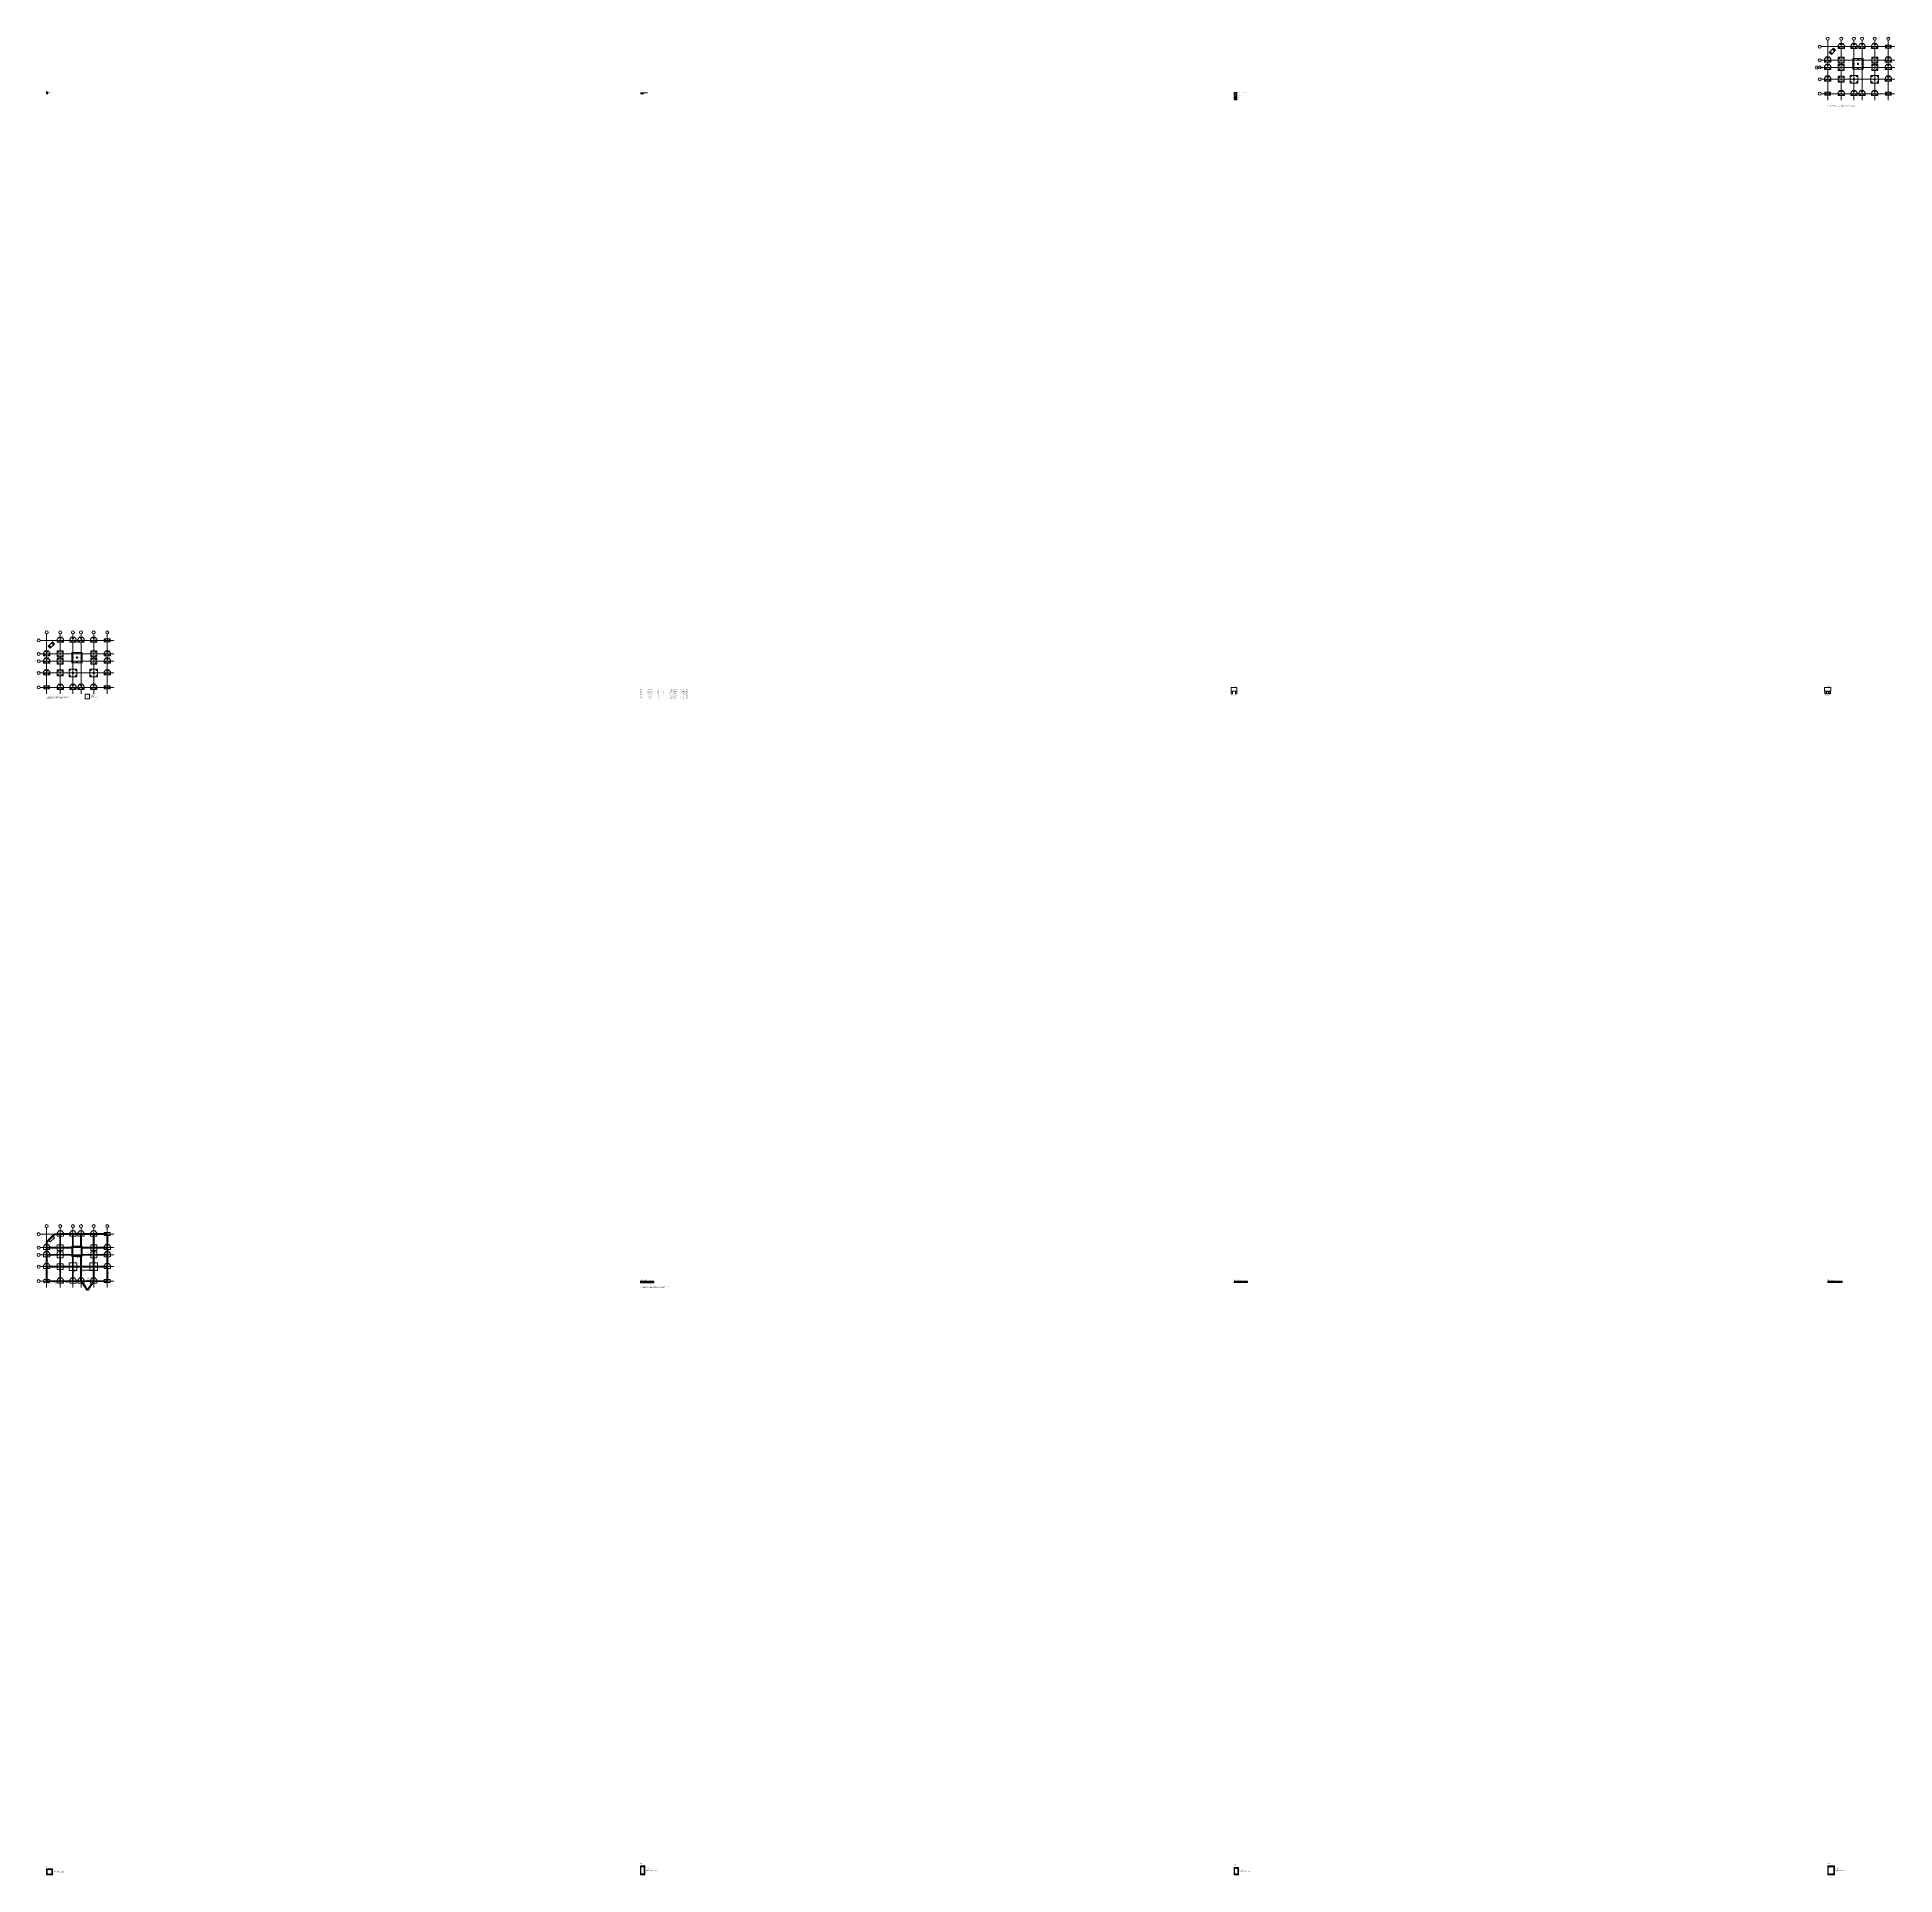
# Model space of a CAD drawing. Extents: x -3200 to 1422622, y -1410602 to 19050.
# Drawn here: x -3200 to 622622, y -600000 to 19050 of the extents above; entities that cross this region are included whole.
import ezdxf

# ---------------------------------------------------------------- set-up
doc = ezdxf.new("R2010")
doc.units = 0
doc.layers.get('Defpoints').update_dxf_attribs({"lineweight": 0})
for name, color, linetype, lineweight, plot in [('Arrow', 7, 'Continuous', 0, False), ('Beam Line', 4, 'Continuous', 0, False), ('Column', 1, 'Continuous', 0, False), ('Foundation', 3, 'Continuous', 0, False), ('Grid', 8, 'Continuous', 0, False), ('Grid Circle', 8, 'Continuous', 0, False), ('Rod-1', 6, 'Continuous', 0, False), ('Rod-2', 2, 'Continuous', 0, False), ('Rod-Stirrup', 3, 'Continuous', 0, False), ('Slab', 5, 'Continuous', 0, False), ('Text-1', 7, 'Continuous', 0, False), ('Text-2', 7, 'Continuous', 0, False)]:
    doc.layers.add(name, color=color, linetype=linetype, lineweight=lineweight, plot=plot)

# ---------------------------------------------------------------- blocks, each defined once
blk = doc.blocks.new('GRID_BUBBLE')
at = {"layer": 'Grid Circle'}
blk.add_circle((0, 0), 500, dxfattribs=at)
at = {"layer": 'Text-1'}
blk.add_attdef('GRID', (0, 0), '', height=320, dxfattribs=at)
blk = doc.blocks.new('SECTION_MARK')
at = {"layer": 'Arrow'}
blk.add_solid([(600, 0), (1400, 250), (1400, -250)], dxfattribs=at)
at = {"layer": 'Text-1'}
blk.add_line((0, -600), (0, 600), dxfattribs=at)
blk.add_arc((0, 0), 600, 90, 270, dxfattribs=at)
blk.add_attdef('SEC', (0, 0), '', height=320, dxfattribs=at)
blk = doc.blocks.new('LEVEL_MARK')
at = {"layer": 'Text-1'}
blk.add_line((-900, 450), (900, 450), dxfattribs=at)
blk.add_solid([(0, 0), (-300, 450), (300, 450)], dxfattribs=at)
blk.add_attdef('LEVEL', (0, 0), '', height=280, dxfattribs=at)

msp = doc.modelspace()

# ---------------------------------------------------------------- linework, layer by layer
at = {"layer": 'Beam Line'}
for p, q in [((-125, -388722), (-125, -386894)), ((-88, -386805), (1283, -385434)), ((88, -386982), (1460, -385610)), ((125, -388722), (125, -386894)), ((1283, -385434), (2655, -384062)), ((1460, -385610), (2832, -384239)), ((2743, -384025), (4572, -384025)), ((2743, -384275), (4572, -384275)), ((4447, -388722), (4447, -384150)), ((4572, -384000), (8839, -384000)), ((4572, -384300), (8839, -384300)), ((4697, -388722), (4697, -384150)), ((8714, -388722), (8714, -384150)), ((8839, -384000), (11582, -384000)), ((8839, -384300), (11582, -384300)), ((8964, -388722), (8964, -384150)), ((11457, -388722), (11457, -384150)), ((11582, -384000), (15850, -384000)), ((11582, -384300), (15850, -384300)), ((11707, -388722), (11707, -384150)), ((15725, -388722), (15725, -384150)), ((15850, -384000), (20422, -384000)), ((15850, -384300), (20422, -384300)), ((15975, -388722), (15975, -384150)), ((20272, -388722), (20272, -384150)), ((20572, -388722), (20572, -384150)), ((-150, -391161), (-150, -388722)), ((-150, -395123), (-150, -391161)), ((0, -388597), (4572, -388597)), ((0, -388847), (4572, -388847)), ((0, -391036), (4572, -391036)), ((0, -391286), (4572, -391286)), ((150, -391161), (150, -388722)), ((150, -395123), (150, -391161)), ((4447, -391161), (4447, -388722)), ((4447, -395123), (4447, -391161)), ((4572, -388597), (8839, -388597)), ((4572, -388847), (8839, -388847)), ((4572, -391036), (8839, -391036)), ((4572, -391286), (8839, -391286)), ((4697, -391161), (4697, -388722)), ((4697, -395123), (4697, -391161)), ((8714, -395123), (8714, -391161)), ((8964, -395123), (8964, -391161)), ((11457, -400000), (11457, -391161)), ((11582, -388597), (15850, -388597)), ((11582, -388847), (15850, -388847)), ((11582, -391036), (15850, -391036)), ((11582, -391286), (15850, -391286)), ((11707, -400000), (11707, -391161)), ((15725, -391161), (15725, -388722)), ((15725, -395123), (15725, -391161)), ((15850, -388597), (20422, -388597)), ((15850, -388847), (20422, -388847)), ((15850, -391036), (20422, -391036)), ((15850, -391286), (20422, -391286)), ((15975, -391161), (15975, -388722)), ((15975, -395123), (15975, -391161)), ((20272, -391161), (20272, -388722)), ((20272, -395123), (20272, -391161)), ((20572, -391161), (20572, -388722)), ((20572, -395123), (20572, -391161)), ((-150, -400000), (-150, -395123)), ((0, -394998), (4572, -394998)), ((0, -395248), (4572, -395248)), ((0, -399850), (4572, -399850)), ((0, -400150), (4572, -400150)), ((150, -400000), (150, -395123)), ((4447, -400000), (4447, -395123)), ((4572, -394998), (8839, -394998)), ((4572, -395248), (8839, -395248)), ((4572, -399850), (8839, -399850)), ((4572, -400150), (8839, -400150)), ((4697, -400000), (4697, -395123)), ((8714, -400000), (8714, -395123)), ((8839, -394998), (15850, -394998)), ((8839, -395248), (15850, -395248)), ((8839, -399850), (11582, -399850)), ((8839, -400150), (11582, -400150)), ((8964, -400000), (8964, -395123)), ((11460, -400086), (13593, -403134)), ((11582, -399850), (15850, -399850)), ((11582, -400150), (15850, -400150)), ((11705, -399914), (13839, -402962)), ((15727, -399914), (13593, -402962)), ((15972, -400086), (13839, -403134)), ((15725, -400000), (15725, -395123)), ((15850, -394998), (20422, -394998)), ((15850, -395248), (20422, -395248)), ((15850, -399850), (20422, -399850)), ((15850, -400150), (20422, -400150)), ((15975, -400000), (15975, -395123)), ((20272, -400000), (20272, -395123)), ((20572, -400000), (20572, -395123))]:
    msp.add_line(p, q, dxfattribs=at)
for points in [[(0, 0), (450, 0), (450, 600), (0, 600)], [(200000, -400600), (204572, -400600), (204572, -400000), (200000, -400000)], [(400000, -400450), (404572, -400450), (404572, -400000), (400000, -400000)], [(600000, -400450), (604877, -400450), (604877, -400000), (600000, -400000)]]:
    msp.add_lwpolyline(points, close=True, dxfattribs=at)
at = {"layer": 'Column'}
for points in [[(0, -600000), (2000, -600000), (2000, -598000), (0, -598000)], [(200000, -600000), (201500, -600000), (201500, -597000), (200000, -597000)], [(400000, -600000), (401500, -600000), (401500, -597500), (400000, -597500)], [(600000, -600000), (602250, -600000), (602250, -597000), (600000, -597000)]]:
    msp.add_lwpolyline(points, close=True, dxfattribs=at)
at = {"layer": 'Defpoints'}
msp.add_point((0, -400000), dxfattribs=at)
at = {"layer": 'Foundation'}
for p, q in [((2691, -384025), (-125, -386842)), ((-125, -386842), (-125, -400125)), ((20547, -384025), (2691, -384025)), ((20547, -400125), (20547, -384025)), ((-125, -400125), (20547, -400125))]:
    msp.add_line(p, q, dxfattribs=at)
for points in [[(601230, 13205), (602644, 14619), (601937, 15327), (600523, 13912)], [(603522, 15200), (605622, 15200), (605622, 16200), (605072, 16950), (604072, 16950), (603522, 16200)], [(607789, 15200), (609889, 15200), (609889, 16200), (609339, 16950), (608339, 16950), (607789, 16200)], [(610532, 15200), (612632, 15200), (612632, 16200), (612082, 16950), (611082, 16950), (610532, 16200)], [(614800, 15200), (616900, 15200), (616900, 16200), (616350, 16950), (615350, 16950), (614800, 16200)], [(619422, 15350), (621422, 15350), (621422, 16350), (619422, 16350)], [(598950, 10628), (601050, 10628), (601050, 11628), (600500, 12378), (599500, 12378), (598950, 11628)], [(598950, 8189), (601050, 8189), (601050, 9189), (600500, 9939), (599500, 9939), (598950, 9189)], [(603572, 10278), (605572, 10278), (605572, 12278), (603572, 12278)], [(603572, 7839), (605572, 7839), (605572, 9839), (603572, 9839)], [(608461, 8308), (611961, 8308), (611961, 11808), (608461, 11808)], [(614850, 10278), (616850, 10278), (616850, 12278), (614850, 12278)], [(614850, 7839), (616850, 7839), (616850, 9839), (614850, 9839)], [(619372, 10628), (621472, 10628), (621472, 11628), (620922, 12378), (619922, 12378), (619372, 11628)], [(619372, 8189), (621472, 8189), (621472, 9189), (620922, 9939), (619922, 9939), (619372, 9189)], [(598950, 4227), (601050, 4227), (601050, 5227), (600500, 5977), (599500, 5977), (598950, 5227)], [(599000, -500), (601000, -500), (601000, 500), (599000, 500)], [(603522, -650), (605622, -650), (605622, 350), (605072, 1100), (604072, 1100), (603522, 350)], [(603572, 3877), (605572, 3877), (605572, 5877), (603572, 5877)], [(607539, 3577), (610139, 3577), (610139, 6177), (607539, 6177)], [(607789, -650), (609889, -650), (609889, 350), (609339, 1100), (608339, 1100), (607789, 350)], [(610532, -650), (612632, -650), (612632, 350), (612082, 1100), (611082, 1100), (610532, 350)], [(614550, 3577), (617150, 3577), (617150, 6177), (614550, 6177)], [(614800, -650), (616900, -650), (616900, 350), (616350, 1100), (615350, 1100), (614800, 350)], [(619372, 4227), (621472, 4227), (621472, 5227), (620922, 5977), (619922, 5977), (619372, 5227)], [(619422, -500), (621422, -500), (621422, 500), (619422, 500)], [(-1050, -189372), (1050, -189372), (1050, -188372), (500, -187622), (-500, -187622), (-1050, -188372)], [(1230, -186795), (2644, -185381), (1937, -184673), (523, -186088)], [(3522, -184800), (5622, -184800), (5622, -183800), (5072, -183050), (4072, -183050), (3522, -183800)], [(3572, -189722), (5572, -189722), (5572, -187722), (3572, -187722)], [(7789, -184800), (9889, -184800), (9889, -183800), (9339, -183050), (8339, -183050), (7789, -183800)], [(10532, -184800), (12632, -184800), (12632, -183800), (12082, -183050), (11082, -183050), (10532, -183800)], [(14800, -184800), (16900, -184800), (16900, -183800), (16350, -183050), (15350, -183050), (14800, -183800)], [(14850, -189722), (16850, -189722), (16850, -187722), (14850, -187722)], [(19372, -189372), (21472, -189372), (21472, -188372), (20922, -187622), (19922, -187622), (19372, -188372)], [(19422, -184650), (21422, -184650), (21422, -183650), (19422, -183650)], [(-1050, -191811), (1050, -191811), (1050, -190811), (500, -190061), (-500, -190061), (-1050, -190811)], [(3572, -192161), (5572, -192161), (5572, -190161), (3572, -190161)], [(7539, -196423), (10139, -196423), (10139, -193823), (7539, -193823)], [(8461, -191692), (11961, -191692), (11961, -188192), (8461, -188192)], [(14550, -196423), (17150, -196423), (17150, -193823), (14550, -193823)], [(14850, -192161), (16850, -192161), (16850, -190161), (14850, -190161)], [(19372, -191811), (21472, -191811), (21472, -190811), (20922, -190061), (19922, -190061), (19372, -190811)], [(-1050, -195773), (1050, -195773), (1050, -194773), (500, -194023), (-500, -194023), (-1050, -194773)], [(-1000, -200500), (1000, -200500), (1000, -199500), (-1000, -199500)], [(3522, -200650), (5622, -200650), (5622, -199650), (5072, -198900), (4072, -198900), (3522, -199650)], [(3572, -196123), (5572, -196123), (5572, -194123), (3572, -194123)], [(7789, -200650), (9889, -200650), (9889, -199650), (9339, -198900), (8339, -198900), (7789, -199650)], [(10532, -200650), (12632, -200650), (12632, -199650), (12082, -198900), (11082, -198900), (10532, -199650)], [(14800, -200650), (16900, -200650), (16900, -199650), (16350, -198900), (15350, -198900), (14800, -199650)], [(19372, -195773), (21472, -195773), (21472, -194773), (20922, -194023), (19922, -194023), (19372, -194773)], [(19422, -200500), (21422, -200500), (21422, -199500), (19422, -199500)], [(399000, -201295), (401000, -201295), (401000, -200000), (399000, -200000)], [(598950, -201295), (601050, -201295), (601050, -200000), (598950, -200000)], [(12966, -203798), (14466, -203798), (14466, -202298), (12966, -202298)], [(399000, -202195), (399500, -202195), (399500, -201295), (399000, -201295)], [(400500, -202195), (401000, -202195), (401000, -201295), (400500, -201295)], [(599000, -202195), (599500, -202195), (599500, -201295), (599000, -201295)], [(599750, -202195), (600250, -202195), (600250, -201295), (599750, -201295)], [(600500, -202195), (601000, -202195), (601000, -201295), (600500, -201295)], [(-1050, -389372), (1050, -389372), (1050, -388372), (500, -387622), (-500, -387622), (-1050, -388372)], [(1230, -386795), (2644, -385381), (1937, -384673), (523, -386088)], [(3522, -384800), (5622, -384800), (5622, -383800), (5072, -383050), (4072, -383050), (3522, -383800)], [(3572, -389722), (5572, -389722), (5572, -387722), (3572, -387722)], [(7789, -384800), (9889, -384800), (9889, -383800), (9339, -383050), (8339, -383050), (7789, -383800)], [(10532, -384800), (12632, -384800), (12632, -383800), (12082, -383050), (11082, -383050), (10532, -383800)], [(14800, -384800), (16900, -384800), (16900, -383800), (16350, -383050), (15350, -383050), (14800, -383800)], [(14850, -389722), (16850, -389722), (16850, -387722), (14850, -387722)], [(19372, -389372), (21472, -389372), (21472, -388372), (20922, -387622), (19922, -387622), (19372, -388372)], [(19422, -384650), (21422, -384650), (21422, -383650), (19422, -383650)], [(-1050, -391811), (1050, -391811), (1050, -390811), (500, -390061), (-500, -390061), (-1050, -390811)], [(-1050, -395773), (1050, -395773), (1050, -394773), (500, -394023), (-500, -394023), (-1050, -394773)], [(3572, -392161), (5572, -392161), (5572, -390161), (3572, -390161)], [(3572, -396123), (5572, -396123), (5572, -394123), (3572, -394123)], [(7539, -396423), (10139, -396423), (10139, -393823), (7539, -393823)], [(8461, -391692), (11961, -391692), (11961, -388192), (8461, -388192)], [(8714, -391286), (11707, -391286), (11707, -388597), (8714, -388597)], [(14550, -396423), (17150, -396423), (17150, -393823), (14550, -393823)], [(14850, -392161), (16850, -392161), (16850, -390161), (14850, -390161)], [(19372, -391811), (21472, -391811), (21472, -390811), (20922, -390061), (19922, -390061), (19372, -390811)], [(19372, -395773), (21472, -395773), (21472, -394773), (20922, -394023), (19922, -394023), (19372, -394773)], [(-1000, -400500), (1000, -400500), (1000, -399500), (-1000, -399500)], [(3522, -400650), (5622, -400650), (5622, -399650), (5072, -398900), (4072, -398900), (3522, -399650)], [(7789, -400650), (9889, -400650), (9889, -399650), (9339, -398900), (8339, -398900), (7789, -399650)], [(10532, -400650), (12632, -400650), (12632, -399650), (12082, -398900), (11082, -398900), (10532, -399650)], [(14800, -400650), (16900, -400650), (16900, -399650), (16350, -398900), (15350, -398900), (14800, -399650)], [(19422, -400500), (21422, -400500), (21422, -399500), (19422, -399500)]]:
    msp.add_lwpolyline(points, close=True, dxfattribs=at)
for centre in [(601053, 13736), (602114, 14796), (603822, 15500), (604572, 16700), (605322, 15500), (608089, 15500), (608839, 16700), (609589, 15500), (610832, 15500), (611582, 16700), (612332, 15500), (615100, 15500), (615850, 16700), (616600, 15500), (619672, 15850), (621172, 15850), (599250, 10928), (599250, 8489), (600000, 12128), (600000, 9689), (600750, 10928), (600750, 8489), (603822, 12028), (603822, 10528), (603822, 9589), (603822, 8089), (605322, 12028), (605322, 10528), (605322, 9589), (605322, 8089), (608711, 11558), (608711, 10058), (608711, 8558), (610211, 11558), (610211, 10058), (610211, 8558), (611711, 11558), (611711, 10058), (611711, 8558), (615100, 12028), (615100, 10528), (615100, 9589), (615100, 8089), (616600, 12028), (616600, 10528), (616600, 9589), (616600, 8089), (619672, 10928), (619672, 8489), (620422, 12128), (620422, 9689), (621172, 10928), (621172, 8489), (599250, 4527), (599250, 0), (600000, 5727), (600750, 4527), (600750, 0), (603822, 5627), (603822, 4127), (604572, 850), (605322, 5627), (605322, 4127), (607789, 5927), (607789, 3827), (608839, 4877), (608839, 850), (609889, 5927), (609889, 3827), (611582, 850), (614800, 5927), (614800, 3827), (615850, 4877), (615850, 850), (616900, 5927), (616900, 3827), (619672, 4527), (619672, 0), (620422, 5727), (621172, 4527), (621172, 0), (603822, -350), (605322, -350), (608089, -350), (609589, -350), (610832, -350), (612332, -350), (615100, -350), (616600, -350), (0, -187872), (1053, -186264), (2114, -185204), (3822, -184500), (3822, -187972), (4572, -183300), (5322, -184500), (5322, -187972), (8089, -184500), (8839, -183300), (9589, -184500), (10832, -184500), (11582, -183300), (12332, -184500), (15100, -184500), (15100, -187972), (15850, -183300), (16600, -184500), (16600, -187972), (19672, -184150), (20422, -187872), (21172, -184150), (-750, -189072), (-750, -191511), (0, -190311), (750, -189072), (750, -191511), (3822, -189472), (3822, -190411), (3822, -191911), (5322, -189472), (5322, -190411), (5322, -191911), (7789, -194073), (8711, -188442), (8711, -189942), (8711, -191442), (9889, -194073), (10211, -188442), (10211, -189942), (10211, -191442), (11711, -188442), (11711, -189942), (11711, -191442), (14800, -194073), (15100, -189472), (15100, -190411), (15100, -191911), (16600, -189472), (16600, -190411), (16600, -191911), (16900, -194073), (19672, -189072), (19672, -191511), (20422, -190311), (21172, -189072), (21172, -191511), (-750, -195473), (-750, -200000), (0, -194273), (750, -195473), (750, -200000), (3822, -194373), (3822, -195873), (3822, -200350), (4572, -199150), (5322, -194373), (5322, -195873), (5322, -200350), (7789, -196173), (8089, -200350), (8839, -195123), (8839, -199150), (9589, -200350), (9889, -196173), (10832, -200350), (11582, -199150), (12332, -200350), (14800, -196173), (15100, -200350), (15850, -195123), (15850, -199150), (16600, -200350), (16900, -196173), (19672, -195473), (19672, -200000), (20422, -194273), (21172, -195473), (21172, -200000)]:
    msp.add_circle(centre, 250, dxfattribs=at)
at = {"layer": 'Grid'}
for p, q in [((597800, 15850), (622622, 15850)), ((600000, -2200), (600000, 18050)), ((604572, -2200), (604572, 18050)), ((608839, -2200), (608839, 18050)), ((611582, -2200), (611582, 18050)), ((615850, -2200), (615850, 18050)), ((620422, -2200), (620422, 18050)), ((597800, 11278), (622622, 11278)), ((597800, 8839), (622622, 8839)), ((597800, 4877), (622622, 4877)), ((597800, 0), (622622, 0)), ((-2200, -184150), (22622, -184150)), ((0, -202200), (0, -181950)), ((4572, -202200), (4572, -181950)), ((8839, -202200), (8839, -181950)), ((11582, -202200), (11582, -181950)), ((15850, -202200), (15850, -181950)), ((20422, -202200), (20422, -181950)), ((-2200, -188722), (22622, -188722)), ((-2200, -191161), (22622, -191161)), ((-2200, -195123), (22622, -195123)), ((-2200, -200000), (22622, -200000)), ((-2200, -384150), (22622, -384150)), ((0, -402200), (0, -381950)), ((4572, -402200), (4572, -381950)), ((8839, -402200), (8839, -381950)), ((11582, -402200), (11582, -381950)), ((15850, -402200), (15850, -381950)), ((20422, -402200), (20422, -381950)), ((-2200, -388722), (22622, -388722)), ((-2200, -391161), (22622, -391161)), ((-2200, -395123), (22622, -395123)), ((-2200, -400000), (22622, -400000))]:
    msp.add_line(p, q, dxfattribs=at)
at = {"layer": 'Rod-1'}
for p, q in [((399076, -201219), (400924, -201219)), ((599026, -201219), (600974, -201219)), ((200076, -400524), (204496, -400524)), ((400076, -400374), (404496, -400374)), ((600076, -400374), (604801, -400374))]:
    msp.add_line(p, q, dxfattribs=at)
msp.add_lwpolyline([(200000, 0), (200900, 0), (201150, 250), (202400, 250)], dxfattribs=at)
for points in [[(400000, 0), (400900, 0), (400900, 400), (400000, 400)], [(400000, -700), (400900, -700), (400900, -300), (400000, -300)], [(400000, -1400), (400900, -1400), (400900, -1000), (400000, -1000)], [(400000, -2100), (400900, -2100), (400900, -1700), (400000, -1700)]]:
    msp.add_lwpolyline(points, close=True, dxfattribs=at)
for centre, radius in [((300, -598300), 40), ((300, -599700), 40), ((767, -598300), 40), ((767, -599700), 40), ((1233, -598300), 40), ((1233, -599700), 40), ((1700, -598300), 40), ((1700, -599700), 40), ((200300, -597300), 50), ((200300, -599700), 50), ((200525, -597300), 50), ((200525, -599700), 50), ((200750, -597300), 50), ((200750, -599700), 50), ((200975, -597300), 50), ((200975, -599700), 50), ((201200, -597300), 50), ((201200, -599700), 50), ((400300, -597800), 50), ((400300, -599700), 50), ((400600, -597800), 50), ((400600, -599700), 50), ((400900, -597800), 50), ((400900, -599700), 50), ((401200, -597800), 50), ((401200, -599700), 50), ((600300, -597300), 62.5), ((600300, -599700), 62.5), ((600630, -597300), 62.5), ((600630, -599700), 62.5), ((600960, -597300), 62.5), ((600960, -599700), 62.5), ((601290, -597300), 62.5), ((601290, -599700), 62.5), ((601620, -597300), 62.5), ((601620, -599700), 62.5), ((601950, -597300), 62.5), ((601950, -599700), 62.5)]:
    msp.add_circle(centre, radius, dxfattribs=at)
at = {"layer": 'Rod-2'}
for p, q in [((399076, -200076), (400924, -200076)), ((599026, -200076), (600974, -200076)), ((200076, -400076), (204496, -400076)), ((400076, -400076), (404496, -400076)), ((600076, -400076), (604801, -400076))]:
    msp.add_line(p, q, dxfattribs=at)
msp.add_lwpolyline([(200000, 250), (202400, 250)], dxfattribs=at)
at = {"layer": 'Rod-Stirrup'}
for p, q in [((25, 575), (185, 415)), ((425, 575), (265, 415)), ((200100, -400550), (200100, -400050)), ((200500, -400550), (200500, -400050)), ((200900, -400550), (200900, -400050)), ((201300, -400550), (201300, -400050)), ((201700, -400550), (201700, -400050)), ((202100, -400550), (202100, -400050)), ((202500, -400550), (202500, -400050)), ((202900, -400550), (202900, -400050)), ((203300, -400550), (203300, -400050)), ((203700, -400550), (203700, -400050)), ((204100, -400550), (204100, -400050)), ((400100, -400400), (400100, -400050)), ((400500, -400400), (400500, -400050)), ((400900, -400400), (400900, -400050)), ((401300, -400400), (401300, -400050)), ((401700, -400400), (401700, -400050)), ((402100, -400400), (402100, -400050)), ((402500, -400400), (402500, -400050)), ((402900, -400400), (402900, -400050)), ((403300, -400400), (403300, -400050)), ((403700, -400400), (403700, -400050)), ((404100, -400400), (404100, -400050)), ((600100, -400400), (600100, -400050)), ((600500, -400400), (600500, -400050)), ((600900, -400400), (600900, -400050)), ((601300, -400400), (601300, -400050)), ((601700, -400400), (601700, -400050)), ((602100, -400400), (602100, -400050)), ((602500, -400400), (602500, -400050)), ((602900, -400400), (602900, -400050)), ((603300, -400400), (603300, -400050)), ((603700, -400400), (603700, -400050)), ((604100, -400400), (604100, -400050)), ((604500, -400400), (604500, -400050))]:
    msp.add_line(p, q, dxfattribs=at)
for points in [[(25, 25), (425, 25), (425, 575), (25, 575)], [(200, -599800), (1800, -599800), (1800, -598200), (200, -598200)], [(200200, -599800), (201300, -599800), (201300, -597200), (200200, -597200)], [(400200, -599800), (401300, -599800), (401300, -597700), (400200, -597700)], [(600200, -599800), (602050, -599800), (602050, -597200), (600200, -597200)]]:
    msp.add_lwpolyline(points, close=True, dxfattribs=at)
at = {"layer": 'Slab'}
for points in [[(-125, -400125), (20547, -400125), (20547, -384025), (2691, -384025), (-125, -386842)], [(11582, -400000), (15850, -400000), (15850, -396342), (11582, -396342)]]:
    msp.add_lwpolyline(points, close=True, dxfattribs=at)

# ---------------------------------------------------------------- block references
at = {"layer": 'Grid Circle'}
for p, values in [((600000, 18550), {'GRID': '1'}), ((604572, 18550), {'GRID': '2'}), ((608839, 18550), {'GRID': '3'}), ((611582, 18550), {'GRID': '4'}), ((615850, 18550), {'GRID': '5'}), ((620422, 18550), {'GRID': '6'}), ((597300, 15850), {'GRID': 'E'}), ((597300, 11278), {'GRID': 'D'}), ((597300, 8839), {'GRID': 'C'}), ((597300, 4877), {'GRID': 'B'}), ((597300, 0), {'GRID': 'A'}), ((0, -181450), {'GRID': '1'}), ((4572, -181450), {'GRID': '2'}), ((8839, -181450), {'GRID': '3'}), ((11582, -181450), {'GRID': '4'}), ((15850, -181450), {'GRID': '5'}), ((20422, -181450), {'GRID': '6'}), ((-2700, -184150), {'GRID': 'E'}), ((-2700, -188722), {'GRID': 'D'}), ((-2700, -191161), {'GRID': 'C'}), ((-2700, -195123), {'GRID': 'B'}), ((-2700, -200000), {'GRID': 'A'}), ((0, -381450), {'GRID': '1'}), ((4572, -381450), {'GRID': '2'}), ((8839, -381450), {'GRID': '3'}), ((11582, -381450), {'GRID': '4'}), ((15850, -381450), {'GRID': '5'}), ((20422, -381450), {'GRID': '6'}), ((-2700, -384150), {'GRID': 'E'}), ((-2700, -388722), {'GRID': 'D'}), ((-2700, -391161), {'GRID': 'C'}), ((-2700, -395123), {'GRID': 'B'}), ((-2700, -400000), {'GRID': 'A'})]:
    msp.add_blockref('GRID_BUBBLE', p, dxfattribs=at).add_auto_attribs(values)
at = {"layer": 'Text-1'}
for name, p, values in [('SECTION_MARK', (596400, 8839), {'SEC': 'A-A'}), ('LEVEL_MARK', (10211, -392061), {'LEVEL': 'EL -1.524'})]:
    msp.add_blockref(name, p, dxfattribs=at).add_auto_attribs(values)

# ---------------------------------------------------------------- texts
for s, height, p in [('89 NOS. %%C500 BORED PILES, TOE AT EL -23.165', 300, (600000, -4200)), ('PC1', 240, (1584, -185734)), ('PC2', 240, (4572, -183884)), ('PC2', 240, (8839, -183884)), ('PC2', 240, (11582, -183884)), ('PC2', 240, (15850, -183884)), ('PC1', 240, (20422, -184150)), ('PC2', 240, (0, -188456)), ('PC2', 240, (0, -190894)), ('PC3', 240, (4572, -188722)), ('PC3', 240, (4572, -191161)), ('PC5', 240, (10211, -189942)), ('PC3', 240, (15850, -188722)), ('PC3', 240, (15850, -191161)), ('PC2', 240, (20422, -188456)), ('PC2', 240, (20422, -190894)), ('PC2', 240, (0, -194857)), ('PC1', 240, (0, -200000)), ('PC3', 240, (4572, -195123)), ('PC2', 240, (4572, -199733)), ('PC4', 240, (8839, -195123)), ('PC2', 240, (8839, -199733)), ('PC2', 240, (11582, -199733)), ('PC4', 240, (15850, -195123)), ('PC2', 240, (15850, -199733)), ('PC2', 240, (20422, -194857)), ('PC1', 240, (20422, -200000)), ('PC1', 200, (400000, -199700)), ('PC2', 200, (600000, -199700)), ('ALL PILE CAPS: SIDE BARS 3-12%%C ALL ROUND', 240, (0, -203400)), ('PC5: LIFT PIT RECESS, SEE S-07', 240, (0, -203900)), ('F1', 240, (13716, -203048)), ('PC1', 240, (200000, -200900)), ('PC2', 240, (200000, -201600)), ('PC3', 240, (200000, -202300)), ('PC4', 240, (200000, -203000)), ('PC5', 240, (200000, -203700)), ('3500x3500', 240, (202400, -203700)), ('2000x1000', 240, (202400, -200900)), ('2100x1750', 240, (202400, -201600)), ('2000x2000', 240, (202400, -202300)), ('2600x2600', 240, (202400, -203000)), ('1295', 240, (205600, -200900)), ('1295', 240, (205600, -201600)), ('1295', 240, (205600, -202300)), ('1295', 240, (205600, -203000)), ('1295', 240, (205600, -203700)), ('4', 240, (207800, -202300)), ('3', 240, (207800, -201600)), ('5', 240, (207800, -203000)), ('9', 240, (207800, -203700)), ('2', 240, (207800, -200900)), ('20%%C @ 125 B/W', 240, (209800, -203000)), ('20%%C @ 125 B/W', 240, (209800, -203700)), ('16%%C @ 150 B/W', 240, (209800, -200900)), ('16%%C @ 150 B/W', 240, (209800, -201600)), ('16%%C @ 125 B/W', 240, (209800, -202300)), ('12%%C @ 200 B/W', 240, (213600, -200900)), ('12%%C @ 200 B/W', 240, (213600, -201600)), ('12%%C @ 200 B/W', 240, (213600, -202300)), ('12%%C @ 200 B/W', 240, (213600, -203000)), ('16%%C @ 150 B/W', 240, (213600, -203700)), ('GB4', 220, (0, -387648)), ('GB4', 220, (686, -386048)), ('GB4', 220, (2057, -384676)), ('GB4', 220, (3658, -383990)), ('GB3', 220, (4572, -386276)), ('GB1', 220, (6706, -383990)), ('GB3', 220, (8839, -386276)), ('GB1', 220, (10211, -383990)), ('GB3', 220, (11582, -386276)), ('GB1', 220, (13716, -383990)), ('GB3', 220, (15850, -386276)), ('GB1', 220, (18136, -383990)), ('GB1', 220, (20422, -386276)), ('GB1', 220, (0, -389782)), ('GB1', 220, (0, -392982)), ('GB2', 220, (2286, -388562)), ('GB2', 220, (2286, -391001)), ('GB3', 220, (4572, -389782)), ('GB3', 220, (4572, -392982)), ('GB2', 220, (6706, -388562)), ('GB2', 220, (6706, -391001)), ('GB3', 220, (8839, -392982)), ('LIFT PIT', 240, (10211, -389942)), ('GB2', 220, (13716, -388562)), ('GB2', 220, (13716, -391001)), ('GB3', 220, (15850, -389782)), ('GB3', 220, (15850, -392982)), ('GB2', 220, (18136, -388562)), ('GB2', 220, (18136, -391001)), ('GB1', 220, (20422, -389782)), ('GB1', 220, (20422, -392982)), ('GB1', 220, (0, -397402)), ('GB2', 220, (2286, -394963)), ('GB1', 220, (2286, -399840)), ('GB3', 220, (4572, -397402)), ('GB2', 220, (6706, -394963)), ('GB1', 220, (6706, -399840)), ('SLAB ON GRADE 125 THK', 240, (8839, -396923)), ('GB3', 220, (8839, -397402)), ('SOG', 300, (8839, -396323)), ('GB1', 220, (10211, -399840)), ('GB3', 220, (11582, -395420)), ('GB2', 220, (12344, -394963)), ('GB1', 220, (13716, -399840)), ('RISE 457 AT 1:8', 200, (13716, -399700)), ('RAMP', 300, (13716, -399100)), ('GB3', 220, (15850, -397402)), ('GB2', 220, (18136, -394963)), ('GB1', 220, (18136, -399840)), ('GB1', 220, (20422, -397402)), ('GB1', 220, (200000, -399700)), ('300x600', 200, (201200, -399700)), ('GB2', 220, (400000, -399700)), ('250x450', 200, (401200, -399700)), ('GB3', 220, (600000, -399700)), ('250x450', 200, (601200, -399700)), ('GB5', 220, (12649, -401364)), ('GB5', 220, (14783, -401364)), ('C1', 320, (0, -597300)), ('C2', 320, (200000, -596300)), ('C3', 320, (400000, -596800)), ('C4', 320, (600000, -596300))]:
    msp.add_text(s, height=height, dxfattribs=at).set_placement(p)
at = {"layer": 'Text-2'}
for s, height, p in [('P79', 160, (601053, 13736)), ('P80', 160, (602114, 14796)), ('P10', 160, (603822, 15500)), ('P12', 160, (604572, 16700)), ('P11', 160, (605322, 15500)), ('P16', 160, (608089, 15500)), ('P18', 160, (608839, 16700)), ('P17', 160, (609589, 15500)), ('P22', 160, (610832, 15500)), ('P24', 160, (611582, 16700)), ('P23', 160, (612332, 15500)), ('P28', 160, (615100, 15500)), ('P30', 160, (615850, 16700)), ('P29', 160, (616600, 15500)), ('P5', 160, (619672, 15850)), ('P6', 160, (621172, 15850)), ('P43', 160, (599250, 10928)), ('P37', 160, (599250, 8489)), ('P45', 160, (600000, 12128)), ('P39', 160, (600000, 9689)), ('P44', 160, (600750, 10928)), ('P38', 160, (600750, 8489)), ('P74', 160, (603822, 12028)), ('P71', 160, (603822, 10528)), ('P66', 160, (603822, 9589)), ('P63', 160, (603822, 8089)), ('P73', 160, (605322, 12028)), ('P72', 160, (605322, 10528)), ('P65', 160, (605322, 9589)), ('P64', 160, (605322, 8089)), ('P87', 160, (608711, 11558)), ('P84', 160, (608711, 10058)), ('P81', 160, (608711, 8558)), ('P88', 160, (610211, 11558)), ('P85', 160, (610211, 10058)), ('P82', 160, (610211, 8558)), ('P89', 160, (611711, 11558)), ('P86', 160, (611711, 10058)), ('P83', 160, (611711, 8558)), ('P78', 160, (615100, 12028)), ('P75', 160, (615100, 10528)), ('P70', 160, (615100, 9589)), ('P67', 160, (615100, 8089)), ('P77', 160, (616600, 12028)), ('P76', 160, (616600, 10528)), ('P69', 160, (616600, 9589)), ('P68', 160, (616600, 8089)), ('P46', 160, (619672, 10928)), ('P40', 160, (619672, 8489)), ('P48', 160, (620422, 12128)), ('P42', 160, (620422, 9689)), ('P47', 160, (621172, 10928)), ('P41', 160, (621172, 8489)), ('TYPICAL STIRRUP / TIE', 60, (650, 400)), ('135%%D HOOK, 10d EXTENSION, MIN 75', 60, (650, 500)), ('10%%C @ 100 c/c', 60, (650, 300)), ('CRANK 45%%D AT L/5 FROM THE SUPPORT FACE', 60, (200000, 400)), ('BS 8666 SHAPE CODES USED IN THE BAR BENDING SCHEDULE', 110, (400000, 500)), ('A + B + C', 90, (401000, 80)), ('SHAPE 21', 110, (401000, 250)), ('P31', 160, (599250, 4527)), ('P1', 160, (599250, 0)), ('P33', 160, (600000, 5727)), ('P32', 160, (600750, 4527)), ('P2', 160, (600750, 0)), ('P52', 160, (603822, 5627)), ('P49', 160, (603822, 4127)), ('P9', 160, (604572, 850)), ('P51', 160, (605322, 5627)), ('P50', 160, (605322, 4127)), ('P56', 160, (607789, 5927)), ('P53', 160, (607789, 3827)), ('P57', 160, (608839, 4877)), ('P15', 160, (608839, 850)), ('P55', 160, (609889, 5927)), ('P54', 160, (609889, 3827)), ('P21', 160, (611582, 850)), ('P61', 160, (614800, 5927)), ('P58', 160, (614800, 3827)), ('P62', 160, (615850, 4877)), ('P27', 160, (615850, 850)), ('P60', 160, (616900, 5927)), ('P59', 160, (616900, 3827)), ('P34', 160, (619672, 4527)), ('P3', 160, (619672, 0)), ('P36', 160, (620422, 5727)), ('P35', 160, (621172, 4527)), ('P4', 160, (621172, 0)), ('L/5', 60, (200900, -160)), ('A + (B) hook', 90, (401000, -1320)), ('A  straight', 90, (401000, -2020)), ('2(A+B) + 2C - 2.5r - 5d', 90, (401000, -620)), ('SHAPE 51', 110, (401000, -450)), ('SHAPE 11', 110, (401000, -1150)), ('SHAPE 00', 110, (401000, -1850)), ('P7', 160, (603822, -350)), ('P8', 160, (605322, -350)), ('P13', 160, (608089, -350)), ('P14', 160, (609589, -350)), ('P19', 160, (610832, -350)), ('P20', 160, (612332, -350)), ('P25', 160, (615100, -350)), ('P26', 160, (616600, -350)), ('450 DEEP', 200, (14766, -202948)), ('1500x1500', 200, (14766, -202598)), ('12%%C @ 150 c/c B/W', 200, (14766, -203298)), ('16%%C @ 150 B.W.', 150, (399000, -202695)), ('16%%C @ 150 B.W.', 150, (598950, -202695)), ('75 THK BLINDING UNDER SLAB ON GRADE & RAMP (EXPLODED OUTLINE)', 200, (-125, -400625)), ('3-20%%C', 190, (202286, -400260)), ('3-16%%C', 190, (402286, -400260)), ('3-16%%C', 190, (602438, -400260)), ('SETTING OUT POINT  GRID 1 / GRID A', 200, (300, -400900)), ('TOP OF GRADE BEAM AT THE UNDERSIDE OF THE SLAB ON GRADE (EL -0.125);', 180, (200000, -401900)), ('THE SLAB RUNS OVER TO THEIR OUTER FACE (ALL GRADE BEAMS)', 180, (200000, -402200)), ('8-16%%C', 260, (2400, -598600)), ('10%%C@100/150 (TIES)', 260, (2400, -599100)), ('10-20%%C', 260, (201900, -597900)), ('10%%C@100/150 (TIES)', 260, (201900, -598650)), ('8-20%%C', 260, (401900, -598250)), ('10%%C@100/150 (TIES)', 260, (401900, -598875)), ('12-25%%C', 260, (602650, -597900)), ('10%%C@100/150 (TIES)', 260, (602650, -598650))]:
    msp.add_text(s, height=height, dxfattribs=at).set_placement(p)

doc.saveas('drawing.dxf')
